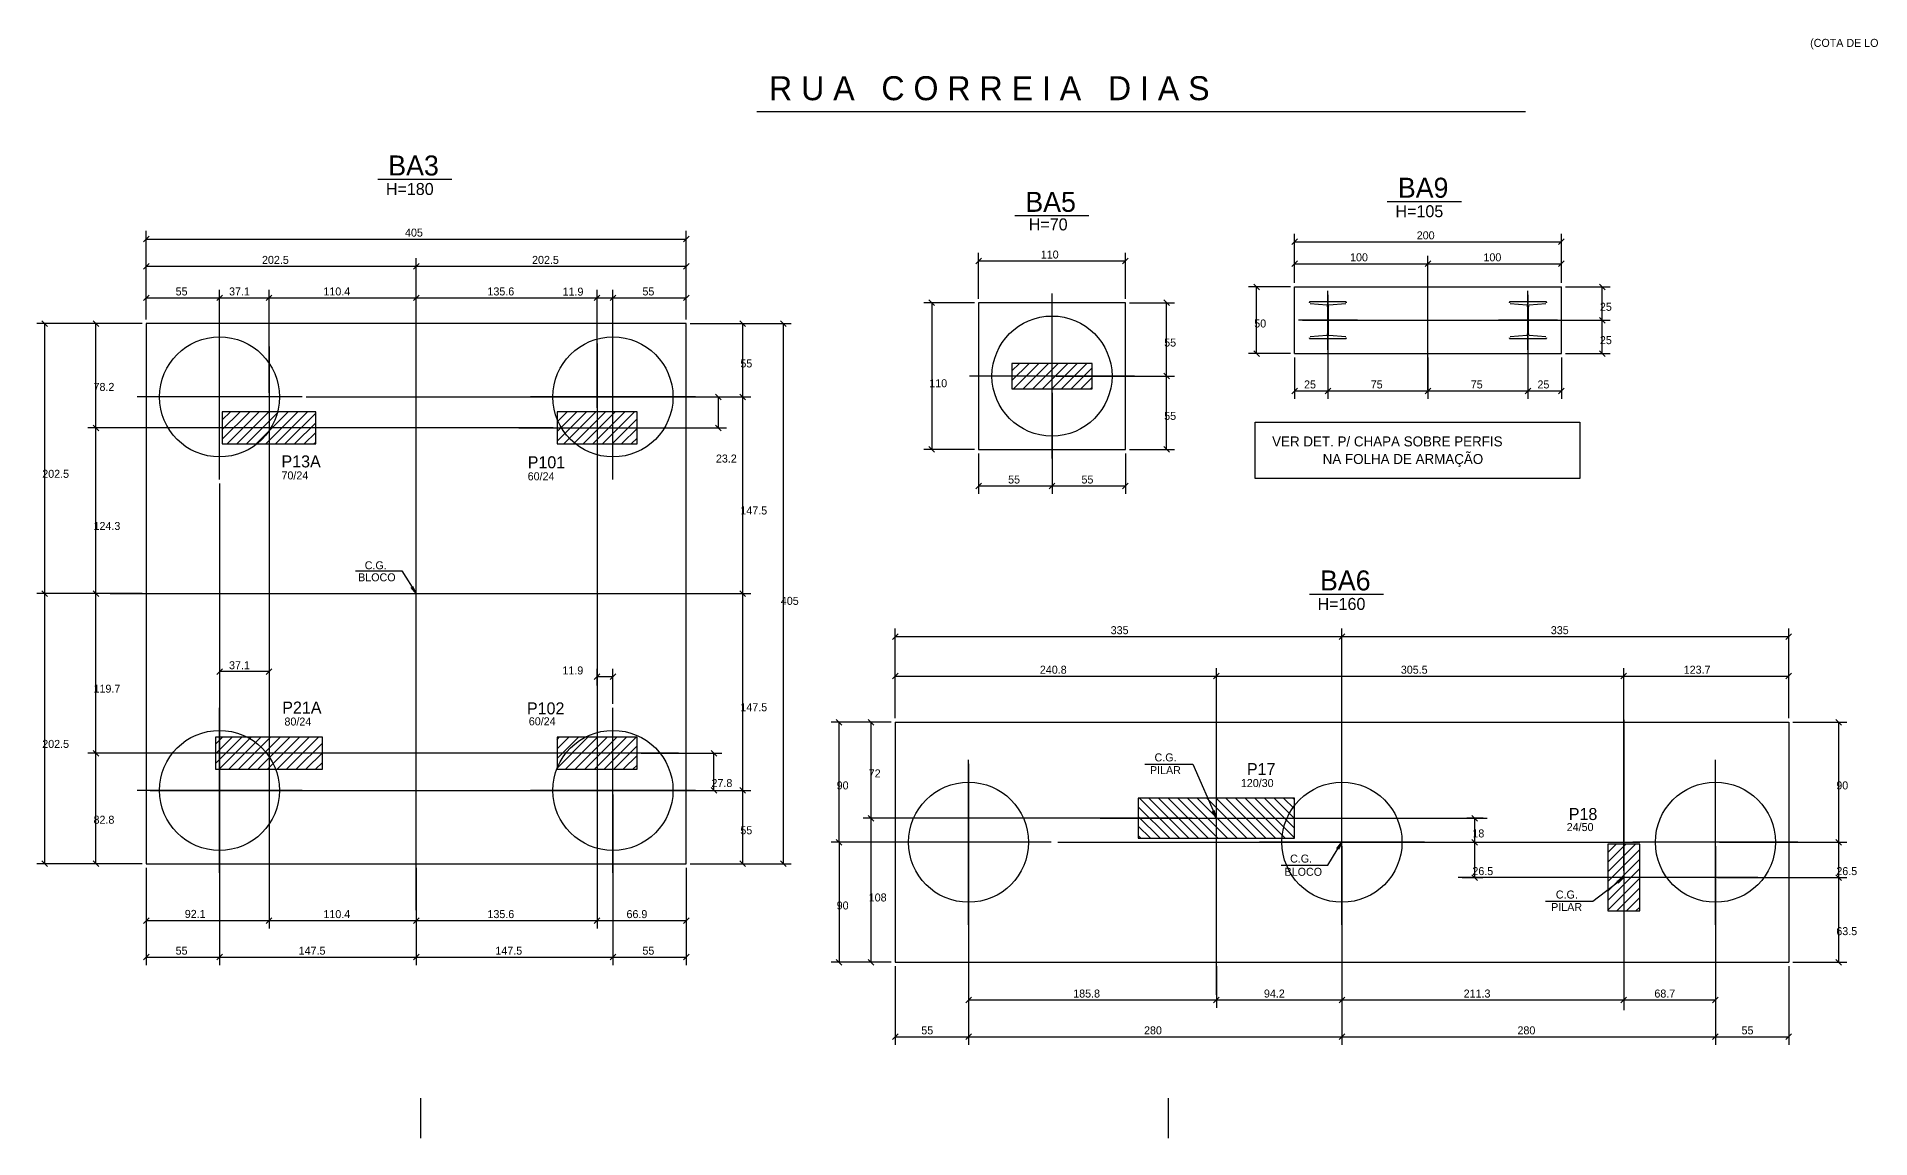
# Model space of a CAD drawing. Header units: metres. Extents: x -5 to 8419, y -6 to 3991.
# Drawn here: x 2683 to 4974, y 491 to 1867 of the extents above; entities that cross this region are included whole.
import ezdxf

# ---------------------------------------------------------------- set-up
doc = ezdxf.new("R2010")
doc.units = ezdxf.units.M

msp = doc.modelspace()

# ---------------------------------------------------------------- linework, layer by layer
for centre in [(3951.80085, 1443.216091), (2911.456797, 1417.115538), (3403.133297, 1417.115538), (2911.456797, 925.439038), (3403.133297, 925.439038), (3847.483113, 860.667974), (4314.159113, 860.667974), (4780.835113, 860.667974)]:
    msp.add_circle(centre, 75.0015)
at = {"layer": '1', "color": 1}
for p, q in [((3951.80085, 1340.12608), (3951.80085, 1546.306103)), ((2911.456797, 1314.025526), (2911.456797, 1520.205549)), ((3403.133297, 1314.025526), (3403.133297, 1520.205549)), ((4054.890862, 1443.216091), (3848.710688, 1443.216091)), ((3014.546809, 1417.115538), (2808.366635, 1417.115538)), ((3506.223309, 1417.115538), (3300.043135, 1417.115538)), ((2911.456797, 822.349026), (2911.456797, 1028.529049)), ((3403.133297, 822.349026), (3403.133297, 1028.529049)), ((3847.483113, 757.577962), (3847.483113, 963.757986)), ((4314.159113, 757.577962), (4314.159113, 963.757986)), ((4780.835113, 757.577962), (4780.835113, 963.757986)), ((3014.546809, 925.439038), (2808.366635, 925.439038)), ((3506.223309, 925.439038), (3300.043135, 925.439038)), ((3950.573125, 860.667974), (3744.392951, 860.667974)), ((4417.249125, 860.667974), (4211.068951, 860.667974)), ((4883.925125, 860.667974), (4677.744951, 860.667974))]:
    msp.add_line(p, q, dxfattribs=at)
at = {"layer": '2', "color": 2}
for p, q in [((2816.252763, 1610.908777), (2823.323831, 1617.979844)), ((3491.266263, 1610.908777), (3498.337331, 1617.979844)), ((4251.432126, 1607.485166), (4258.503194, 1614.556233)), ((4584.772375, 1607.485166), (4591.843443, 1614.556233)), ((2816.252763, 1576.804156), (2823.323831, 1583.875224)), ((3153.759513, 1576.804156), (3160.830581, 1583.875224)), ((3153.759513, 1576.804156), (3160.830581, 1583.875224)), ((3491.266263, 1576.804156), (3498.337331, 1583.875224)), ((3856.596816, 1583.497278), (3863.667884, 1590.568346)), ((4039.933816, 1583.497278), (4047.004884, 1590.568346)), ((4251.432126, 1580.024584), (4258.503194, 1587.095651)), ((4418.10225, 1580.024584), (4425.173318, 1587.095651)), ((4418.10225, 1580.024584), (4425.173318, 1587.095651)), ((4584.772375, 1580.024584), (4591.843443, 1587.095651)), ((2816.252763, 1537.391679), (2823.323831, 1544.462746)), ((2907.921263, 1537.391679), (2914.992331, 1544.462746)), ((2907.921263, 1537.391679), (2914.992331, 1544.462746)), ((2969.755833, 1537.391679), (2976.826901, 1544.462746)), ((2969.755833, 1537.391679), (2976.826901, 1544.462746)), ((3153.759513, 1537.391679), (3160.830581, 1544.462746)), ((3153.759513, 1537.391679), (3160.830581, 1544.462746)), ((3379.764033, 1537.391679), (3386.835101, 1544.462746)), ((3379.764033, 1537.391679), (3386.835101, 1544.462746)), ((3399.597763, 1537.391679), (3406.668831, 1544.462746)), ((3399.597763, 1537.391679), (3406.668831, 1544.462746)), ((3491.266263, 1537.391679), (3498.337331, 1544.462746)), ((3797.918901, 1538.420125), (3804.989969, 1531.349057)), ((4098.529636, 1531.349057), (4091.458568, 1538.420125)), ((4211.092914, 1551.021838), (4204.021847, 1558.092906)), ((4643.027224, 1551.021838), (4635.956156, 1558.092906)), ((4643.027224, 1509.354338), (4635.956156, 1516.425406)), ((4643.027224, 1509.354338), (4635.956156, 1516.425406)), ((2696.4854, 1505.248504), (2689.414332, 1512.319571)), ((2760.554672, 1505.248504), (2753.483605, 1512.319571)), ((3568.90698, 1505.248504), (3561.835913, 1512.319571)), ((3612.411278, 1512.319571), (3619.482346, 1505.248504)), ((4211.092914, 1467.686838), (4204.021847, 1474.757906)), ((4643.027224, 1467.686838), (4635.956156, 1474.757906)), ((4098.529636, 1439.680557), (4091.458568, 1446.751625)), ((4098.529636, 1439.680557), (4091.458568, 1446.751625)), ((4251.432126, 1421.177626), (4258.503194, 1428.248693)), ((4293.099626, 1421.177626), (4300.170694, 1428.248693)), ((4293.099626, 1421.177626), (4300.170694, 1428.248693)), ((4418.10225, 1421.177626), (4425.173318, 1428.248693)), ((4418.10225, 1421.177626), (4425.173318, 1428.248693)), ((4543.104875, 1421.177626), (4550.175943, 1428.248693)), ((4543.104875, 1421.177626), (4550.175943, 1428.248693)), ((4584.772375, 1421.177626), (4591.843443, 1428.248693)), ((3538.36202, 1413.580004), (3531.290953, 1420.651071)), ((3568.90698, 1413.580004), (3561.835913, 1420.651071)), ((3568.90698, 1413.580004), (3561.835913, 1420.651071)), ((2760.554672, 1374.912564), (2753.483605, 1381.983631)), ((2760.554672, 1374.912564), (2753.483605, 1381.983631)), ((3538.36202, 1374.912564), (3531.290953, 1381.983631)), ((3797.918901, 1355.083125), (3804.989969, 1348.012057)), ((4098.529636, 1348.012057), (4091.458568, 1355.083125)), ((3856.596816, 1302.37142), (3863.667884, 1309.442488)), ((3948.265316, 1302.37142), (3955.336384, 1309.442488)), ((3948.265316, 1302.37142), (3955.336384, 1309.442488)), ((4039.933816, 1302.37142), (4047.004884, 1309.442488)), ((2696.4854, 1167.741754), (2689.414332, 1174.812821)), ((2696.4854, 1167.741754), (2689.414332, 1174.812821)), ((2760.554672, 1167.741754), (2753.483605, 1174.812821)), ((2760.554672, 1167.741754), (2753.483605, 1174.812821)), ((3568.90698, 1167.741754), (3561.835913, 1174.812821)), ((3568.90698, 1167.741754), (3561.835913, 1174.812821)), ((3752.279579, 1114.091638), (3759.350647, 1121.162706)), ((4310.623579, 1114.091638), (4317.694647, 1121.162706)), ((4310.623579, 1114.091638), (4317.694647, 1121.162706)), ((4868.964579, 1114.091638), (4876.035647, 1121.162706)), ((2914.992331, 1077.388672), (2907.921263, 1070.317605)), ((2976.826901, 1077.388672), (2969.755833, 1070.317605)), ((3386.835101, 1070.89374), (3379.764033, 1063.822672)), ((3406.668831, 1070.89374), (3399.597763, 1063.822672)), ((3752.279579, 1064.716531), (3759.350647, 1071.787599)), ((4153.620439, 1064.716531), (4160.691507, 1071.787599)), ((4153.620439, 1064.716531), (4160.691507, 1071.787599)), ((4662.797289, 1064.716531), (4669.868357, 1071.787599)), ((4662.797289, 1064.716531), (4669.868357, 1071.787599)), ((4868.964579, 1064.716531), (4876.035647, 1071.787599)), ((3689.238412, 1007.13544), (3682.167345, 1014.206508)), ((3729.305948, 1007.13544), (3722.23488, 1014.206508)), ((4938.48294, 1007.13544), (4931.411872, 1014.206508)), ((2760.554672, 968.237764), (2753.483605, 975.308831)), ((2760.554672, 968.237764), (2753.483605, 975.308831)), ((3532.818876, 968.237764), (3525.747808, 975.308831)), ((3532.818876, 921.903504), (3525.747808, 928.974571)), ((3568.90698, 921.903504), (3561.835913, 928.974571)), ((3568.90698, 921.903504), (3561.835913, 928.974571)), ((3729.305948, 887.13304), (3722.23488, 894.204108)), ((3729.305948, 887.13304), (3722.23488, 894.204108)), ((4483.672334, 887.13304), (4476.601266, 894.204108)), ((3689.238412, 857.13244), (3682.167345, 864.203508)), ((3682.167345, 864.203508), (3689.238412, 857.13244)), ((4483.672334, 857.13244), (4476.601266, 864.203508)), ((4483.672334, 857.13244), (4476.601266, 864.203508)), ((4938.48294, 857.13244), (4931.411872, 864.203508)), ((4938.48294, 857.13244), (4931.411872, 864.203508)), ((2696.4854, 830.235004), (2689.414332, 837.306071)), ((2760.554672, 830.235004), (2753.483605, 837.306071)), ((3568.90698, 830.235004), (3561.835913, 837.306071)), ((3612.411278, 837.306071), (3619.482346, 830.235004)), ((4483.672334, 812.96489), (4476.601266, 820.035958)), ((4938.48294, 812.96489), (4931.411872, 820.035958)), ((4938.48294, 812.96489), (4931.411872, 820.035958)), ((2816.252763, 759.326386), (2823.323831, 766.397453)), ((2969.755833, 759.326386), (2976.826901, 766.397453)), ((2969.755833, 759.326386), (2976.826901, 766.397453)), ((3153.759513, 759.326386), (3160.830581, 766.397453)), ((3153.759513, 759.326386), (3160.830581, 766.397453)), ((3379.764033, 759.326386), (3386.835101, 766.397453)), ((3379.764033, 759.326386), (3386.835101, 766.397453)), ((3491.266263, 759.326386), (3498.337331, 766.397453)), ((2816.252763, 713.651915), (2823.323831, 720.722983)), ((2907.921263, 713.651915), (2914.992331, 720.722983)), ((2907.921263, 713.651915), (2914.992331, 720.722983)), ((3153.759513, 713.651915), (3160.830581, 720.722983)), ((3153.759513, 713.651915), (3160.830581, 720.722983)), ((3399.597763, 713.651915), (3406.668831, 720.722983)), ((3399.597763, 713.651915), (3406.668831, 720.722983)), ((3491.266263, 713.651915), (3498.337331, 720.722983)), ((3682.167345, 714.200508), (3689.238412, 707.12944)), ((3729.305948, 707.12944), (3722.23488, 714.200508)), ((4938.48294, 707.12944), (4931.411872, 714.200508)), ((3843.947579, 660.049721), (3851.018647, 667.120789)), ((4153.620439, 660.049721), (4160.691507, 667.120789)), ((4153.620439, 660.049721), (4160.691507, 667.120789)), ((4310.623579, 660.049721), (4317.694647, 667.120789)), ((4310.623579, 660.049721), (4317.694647, 667.120789)), ((4662.797289, 660.049721), (4669.868357, 667.120789)), ((4662.797289, 660.049721), (4669.868357, 667.120789)), ((4777.299579, 660.049721), (4784.370647, 667.120789)), ((3752.279579, 614.045755), (3759.350647, 621.116823)), ((3843.947579, 614.045755), (3851.018647, 621.116823)), ((3843.947579, 614.045755), (3851.018647, 621.116823)), ((4310.623579, 614.045755), (4317.694647, 621.116823)), ((4310.623579, 614.045755), (4317.694647, 621.116823)), ((4777.299579, 614.045755), (4784.370647, 621.116823)), ((4777.299579, 614.045755), (4784.370647, 621.116823)), ((4868.964579, 614.045755), (4876.035647, 621.116823))]:
    msp.add_line(p, q, dxfattribs=at)
at = {"layer": '3', "color": 3}
for p, q in [((3109.085868, 1689.235541), (3201.744832, 1689.235541)), ((4370.777497, 1661.451759), (4463.436461, 1661.451759)), ((3905.227242, 1643.79873), (3997.886205, 1643.79873)), ((3157.295047, 775.827564), (3157.295047, 1575.951767)), ((4254.96766, 1471.222372), (4254.96766, 1554.557372)), ((4254.96766, 1554.557372), (4588.307909, 1554.557372)), ((4588.307909, 1471.222372), (4588.307909, 1554.557372)), ((4254.96766, 1471.222372), (4588.307909, 1471.222372)), ((3901.79985, 1449.553533), (3911.296058, 1459.049741)), ((3901.79985, 1437.532718), (3923.316874, 1459.049741)), ((3903.670389, 1427.382441), (3935.337689, 1459.049741)), ((3915.691204, 1427.382441), (3947.358504, 1459.049741)), ((3927.71202, 1427.382441), (3959.37932, 1459.049741)), ((3939.732835, 1427.382441), (3971.400135, 1459.049741)), ((3951.75365, 1427.382441), (3983.42095, 1459.049741)), ((3963.774465, 1427.382441), (3995.441765, 1459.049741)), ((3975.795281, 1427.382441), (4001.80185, 1453.389011)), ((3987.816096, 1427.382441), (4001.80185, 1441.368195)), ((3999.836911, 1427.382441), (4001.80185, 1429.34738)), ((2914.956867, 1388.313326), (2925.092038, 1398.448498)), ((2914.956867, 1376.292511), (2937.112853, 1398.448498)), ((2914.956867, 1364.271696), (2949.133669, 1398.448498)), ((2921.153684, 1358.447698), (2961.154484, 1398.448498)), ((2933.174499, 1358.447698), (2973.175299, 1398.448498)), ((2945.195315, 1358.447698), (2985.196115, 1398.448498)), ((2957.21613, 1358.447698), (2997.21693, 1398.448498)), ((2969.236945, 1358.447698), (3009.237745, 1398.448498)), ((2981.25776, 1358.447698), (3021.25856, 1398.448498)), ((3333.298567, 1397.947307), (3333.799758, 1398.448498)), ((3333.298567, 1385.926492), (3345.820573, 1398.448498)), ((3333.298567, 1373.905676), (3357.841388, 1398.448498)), ((3333.298567, 1361.884861), (3369.862203, 1398.448498)), ((3341.882219, 1358.447698), (3381.883019, 1398.448498)), ((3353.903034, 1358.447698), (3393.903834, 1398.448498)), ((3365.923849, 1358.447698), (3405.924649, 1398.448498)), ((3377.944665, 1358.447698), (3417.945465, 1398.448498)), ((3389.96548, 1358.447698), (3429.96628, 1398.448498)), ((2993.278576, 1358.447698), (3031.625867, 1396.794989)), ((3005.299391, 1358.447698), (3031.625867, 1384.774174)), ((3401.986295, 1358.447698), (3433.300567, 1389.761969)), ((3414.00711, 1358.447698), (3433.300567, 1377.741154)), ((3017.320206, 1358.447698), (3031.625867, 1372.753358)), ((3029.341021, 1358.447698), (3031.625867, 1360.732543)), ((3426.027926, 1358.447698), (3433.300567, 1365.720339)), ((2774.953464, 1171.277288), (3544.221944, 1171.277288)), ((4273.469938, 1170.729437), (4366.128901, 1170.729437)), ((3755.815113, 1010.670974), (3755.815113, 710.664974)), ((3755.815113, 1010.670974), (4872.500113, 1010.670974)), ((4872.500113, 1010.670974), (4872.500113, 710.664974)), ((2906.623367, 983.292922), (2915.104142, 991.773698)), ((2906.623367, 971.272107), (2927.124958, 991.773698)), ((2906.623367, 959.251292), (2939.145773, 991.773698)), ((2911.165788, 951.772898), (2951.166588, 991.773698)), ((2923.186603, 951.772898), (2963.187403, 991.773698)), ((2935.207419, 951.772898), (2975.208219, 991.773698)), ((2947.228234, 951.772898), (2987.229034, 991.773698)), ((2959.249049, 951.772898), (2999.249849, 991.773698)), ((2971.269865, 951.772898), (3011.270665, 991.773698)), ((2983.29068, 951.772898), (3023.29148, 991.773698)), ((2995.311495, 951.772898), (3035.312295, 991.773698)), ((3333.298567, 989.239587), (3335.832677, 991.773698)), ((3333.298567, 977.218772), (3347.853492, 991.773698)), ((3333.298567, 965.197957), (3359.874308, 991.773698)), ((3333.298567, 953.177141), (3371.895123, 991.773698)), ((3343.915138, 951.772898), (3383.915938, 991.773698)), ((3355.935954, 951.772898), (3395.936754, 991.773698)), ((3367.956769, 951.772898), (3407.957569, 991.773698)), ((3379.977584, 951.772898), (3419.978384, 991.773698)), ((3391.998399, 951.772898), (3431.999199, 991.773698)), ((3007.33231, 951.772898), (3039.959367, 984.399954)), ((3019.353126, 951.772898), (3039.959367, 972.379139)), ((3404.019215, 951.772898), (3433.300567, 981.05425)), ((3416.04003, 951.772898), (3433.300567, 969.033435)), ((3031.373941, 951.772898), (3039.959367, 960.358323)), ((3428.060845, 951.772898), (3433.300567, 957.012619)), ((4059.654023, 904.942687), (4098.928637, 865.668074)), ((4060.948452, 915.669074), (4110.949452, 865.668074)), ((4072.969267, 915.669074), (4122.970267, 865.668074)), ((4084.990083, 915.669074), (4134.991083, 865.668074)), ((4097.010898, 915.669074), (4147.011898, 865.668074)), ((4109.031713, 915.669074), (4159.032713, 865.668074)), ((4121.052529, 915.669074), (4171.053529, 865.668074)), ((4133.073344, 915.669074), (4183.074344, 865.668074)), ((4145.094159, 915.669074), (4195.095159, 865.668074)), ((4157.114974, 915.669074), (4207.115974, 865.668074)), ((4169.13579, 915.669074), (4219.13679, 865.668074)), ((4181.156605, 915.669074), (4231.157605, 865.668074)), ((4193.17742, 915.669074), (4243.17842, 865.668074)), ((4205.198236, 915.669074), (4254.657923, 866.209386)), ((4217.219051, 915.669074), (4254.657923, 878.230201)), ((4229.239866, 915.669074), (4254.657923, 890.251017)), ((4241.260681, 915.669074), (4254.657923, 902.271832)), ((4253.281497, 915.669074), (4254.657923, 914.292647)), ((4059.654023, 892.921872), (4086.907822, 865.668074)), ((4059.654023, 880.901057), (4074.887006, 865.668074)), ((4059.654023, 868.880242), (4062.866191, 865.668074)), ((4646.332423, 847.754795), (4656.745552, 858.167924)), ((4646.332423, 835.733979), (4668.766368, 858.167924)), ((4646.332423, 823.713164), (4680.787183, 858.167924)), ((4646.332423, 811.692349), (4686.333223, 851.693149)), ((4646.332423, 799.671534), (4686.333223, 839.672334)), ((4646.332423, 787.650718), (4686.333223, 827.651518)), ((4646.332423, 775.629903), (4686.333223, 815.630703)), ((4657.556259, 774.832924), (4686.333223, 803.609888)), ((4669.577075, 774.832924), (4686.333223, 791.589072)), ((4681.59789, 774.832924), (4686.333223, 779.568257)), ((3755.815113, 710.664974), (4872.500113, 710.664974)), ((3162.420141, 540.681107), (3162.420141, 490.681607)), ((4096.904249, 540.681107), (4096.904249, 490.681607))]:
    msp.add_line(p, q, dxfattribs=at)
for points in [[(4043.46935, 1351.547591), (4043.46935, 1534.884591), (3860.13235, 1534.884591), (3860.13235, 1351.547591), (4043.46935, 1351.547591)], [(3494.801797, 833.770538), (3494.801797, 1508.784038), (2819.788297, 1508.784038), (2819.788297, 833.770538), (3494.801797, 833.770538)], [(4205.716707, 1385.53111), (4611.566558, 1385.53111), (4611.566558, 1315.275803), (4205.716707, 1315.275803), (4205.716707, 1385.53111)]]:
    msp.add_lwpolyline(points, dxfattribs=at)
at = {"layer": '6', "color": 6}
for p, q in [((3582.847455, 1773.642757), (4543.688234, 1773.642757)), ((4273.679134, 1535.815331), (4273.679134, 1534.662811)), ((4319.591185, 1535.815331), (4273.679134, 1535.815331)), ((4296.63516, 1476.097446), (4296.63516, 1549.682298)), ((4296.63516, 1476.097446), (4296.63516, 1549.682298)), ((4319.591185, 1534.662811), (4319.591185, 1535.815331)), ((4523.684383, 1535.815331), (4523.684383, 1534.662811)), ((4569.596435, 1535.815331), (4523.684383, 1535.815331)), ((4546.640409, 1476.097446), (4546.640409, 1549.682298)), ((4546.640409, 1476.097446), (4546.640409, 1549.682298)), ((4569.596435, 1534.662811), (4569.596435, 1535.815331)), ((4333.427586, 1512.889872), (4259.842733, 1512.889872)), ((4274.417228, 1533.732589), (4295.265087, 1532.105573)), ((4296.003181, 1531.177098), (4296.003181, 1494.604393)), ((4297.206004, 1494.604393), (4297.206004, 1531.175351)), ((4297.944098, 1532.105573), (4318.853091, 1533.732589)), ((4583.432835, 1512.889872), (4509.847983, 1512.889872)), ((4524.422478, 1533.732589), (4545.270336, 1532.105573)), ((4546.00843, 1531.177098), (4546.00843, 1494.604393)), ((4547.211253, 1494.604393), (4547.211253, 1531.175351)), ((4547.949347, 1532.105573), (4568.85834, 1533.732589)), ((4273.679134, 1491.116933), (4273.679134, 1489.964414)), ((4273.679134, 1489.964414), (4319.591185, 1489.964414)), ((4295.265087, 1493.674171), (4274.417228, 1492.047155)), ((4318.853091, 1492.047155), (4297.944098, 1493.674171)), ((4319.591185, 1489.964414), (4319.591185, 1491.116933)), ((4523.684383, 1491.116933), (4523.684383, 1489.964414)), ((4523.684383, 1489.964414), (4569.596435, 1489.964414)), ((4545.270336, 1493.674171), (4524.422478, 1492.047155)), ((4568.85834, 1492.047155), (4547.949347, 1493.674171)), ((4569.596435, 1489.964414), (4569.596435, 1491.116933))]:
    msp.add_line(p, q, dxfattribs=at)
for points in [[(4273.679134, 1534.662811), (4273.679134, 1535.115605), (4273.994177, 1535.494816), (4274.417022, 1535.593204)], [(4318.853566, 1535.593141), (4319.276275, 1535.494655), (4319.591185, 1535.115509), (4319.591185, 1534.662811)], [(4523.684384, 1534.662811), (4523.684384, 1535.115605), (4523.999427, 1535.494816), (4524.422272, 1535.593204)], [(4568.858815, 1535.593141), (4569.281524, 1535.494655), (4569.596434, 1535.115509), (4569.596434, 1534.662811)], [(4296.003181, 1531.177099), (4296.003182, 1531.176515), (4296.003183, 1531.175932), (4296.003183, 1531.175348), (4296.003183, 1530.722553), (4295.688139, 1530.34334), (4295.265294, 1530.244952)], [(4297.943623, 1530.245021), (4297.520914, 1530.343507), (4297.206004, 1530.722653), (4297.206004, 1531.175351)], [(4546.00843, 1531.177099), (4546.008431, 1531.176515), (4546.008432, 1531.175932), (4546.008432, 1531.175348), (4546.008432, 1530.722553), (4545.693388, 1530.34334), (4545.270543, 1530.244952)], [(4547.948872, 1530.245021), (4547.526163, 1530.343507), (4547.211253, 1530.722653), (4547.211253, 1531.175351)], [(4274.416753, 1490.186603), (4273.994044, 1490.285089), (4273.679134, 1490.664235), (4273.679134, 1491.116933)], [(4295.265562, 1495.534723), (4295.688271, 1495.436237), (4296.003181, 1495.057091), (4296.003181, 1494.604393)], [(4297.206004, 1494.604393), (4297.206004, 1495.057187), (4297.521047, 1495.436398), (4297.943892, 1495.534786)], [(4319.591185, 1491.116933), (4319.591185, 1490.664139), (4319.276142, 1490.284928), (4318.853297, 1490.18654)], [(4524.422003, 1490.186603), (4523.999294, 1490.285089), (4523.684384, 1490.664235), (4523.684384, 1491.116933)], [(4545.270811, 1495.534723), (4545.69352, 1495.436237), (4546.00843, 1495.057091), (4546.00843, 1494.604393)], [(4547.211253, 1494.604393), (4547.211253, 1495.057187), (4547.526296, 1495.436398), (4547.949141, 1495.534786)], [(4569.596434, 1491.116933), (4569.596434, 1490.664139), (4569.281391, 1490.284928), (4568.858546, 1490.18654)]]:
    msp.add_lwpolyline(points, dxfattribs=at)
at = {"layer": '7', "color": 7}
for points in [[(3901.79985, 1427.382441), (4001.80185, 1427.382441), (4001.80185, 1459.049741), (3901.79985, 1459.049741), (3901.79985, 1427.382441)], [(2914.956867, 1358.447698), (3031.625867, 1358.447698), (3031.625867, 1398.448498), (2914.956867, 1398.448498), (2914.956867, 1358.447698)], [(3333.298567, 1358.447698), (3433.300567, 1358.447698), (3433.300567, 1398.448498), (3333.298567, 1398.448498), (3333.298567, 1358.447698)], [(2906.623367, 951.772898), (3039.959367, 951.772898), (3039.959367, 991.773698), (2906.623367, 991.773698), (2906.623367, 951.772898)], [(3333.298567, 951.772898), (3433.300567, 951.772898), (3433.300567, 991.773698), (3333.298567, 991.773698), (3333.298567, 951.772898)], [(4254.657923, 865.668074), (4254.657923, 915.669074), (4059.654023, 915.669074), (4059.654023, 865.668074), (4254.657923, 865.668074)], [(4646.332423, 774.832924), (4686.333223, 774.832924), (4686.333223, 858.167924), (4646.332423, 858.167924), (4646.332423, 774.832924)]]:
    msp.add_lwpolyline(points, dxfattribs=at)
at = {"layer": '9', "color": 9}
for p, q in [((2819.788297, 1513.784038), (2819.788297, 1624.444311)), ((2819.788297, 1614.444311), (3494.801797, 1614.444311)), ((3494.801797, 1513.784038), (3494.801797, 1624.444311)), ((4254.96766, 1559.557372), (4254.96766, 1621.0207)), ((4254.96766, 1611.0207), (4588.307909, 1611.0207)), ((4588.307909, 1559.557372), (4588.307909, 1621.0207)), ((2819.788297, 1513.784038), (2819.788297, 1590.33969)), ((3157.295047, 1513.784038), (3157.295047, 1590.33969)), ((3494.801797, 1513.784038), (3494.801797, 1590.33969)), ((3860.13235, 1539.884591), (3860.13235, 1597.032812)), ((3860.13235, 1587.032812), (4043.46935, 1587.032812)), ((4043.46935, 1539.884591), (4043.46935, 1597.032812)), ((4254.96766, 1559.557372), (4254.96766, 1593.560117)), ((4254.96766, 1583.560117), (4421.637784, 1583.560117)), ((4421.637784, 1559.557372), (4421.637784, 1593.560117)), ((4421.637784, 1425.926254), (4421.637784, 1592.353387)), ((4421.637784, 1583.560117), (4588.307909, 1583.560117)), ((4588.307909, 1559.557372), (4588.307909, 1593.560117)), ((2819.788297, 1580.33969), (3157.295047, 1580.33969)), ((3157.295047, 1580.33969), (3494.801797, 1580.33969)), ((2819.788297, 1518.784038), (2819.788297, 1550.927213)), ((2819.788297, 1540.927213), (2911.456797, 1540.927213)), ((2911.456797, 1422.115538), (2911.456797, 1550.927213)), ((2911.456797, 1540.927213), (2973.291367, 1540.927213)), ((2973.291367, 1422.115538), (2973.291367, 1550.927213)), ((2973.291367, 1540.927213), (3157.295047, 1540.927213)), ((3157.295047, 1518.784038), (3157.295047, 1550.927213)), ((3157.295047, 1540.927213), (3383.299567, 1540.927213)), ((3383.299567, 1403.448498), (3383.299567, 1550.927213)), ((3383.299567, 1540.927213), (3403.133297, 1540.927213)), ((3403.133297, 1513.784038), (3403.133297, 1550.927213)), ((3403.133297, 1540.927213), (3494.801797, 1540.927213)), ((3494.801797, 1513.784038), (3494.801797, 1550.927213)), ((4249.96766, 1554.557372), (4197.55738, 1554.557372)), ((4207.55738, 1471.222372), (4207.55738, 1554.557372)), ((4296.63516, 1544.682298), (4296.63516, 1414.713159)), ((4546.640409, 1544.682298), (4546.640409, 1414.713159)), ((4593.307909, 1554.557372), (4649.49169, 1554.557372)), ((4639.49169, 1512.889872), (4639.49169, 1554.557372)), ((3855.13235, 1534.884591), (3791.454435, 1534.884591)), ((3801.454435, 1534.884591), (3801.454435, 1351.547591)), ((4048.46935, 1534.884591), (4104.994102, 1534.884591)), ((4094.994102, 1443.216091), (4094.994102, 1534.884591)), ((4264.842733, 1512.889872), (4649.49169, 1512.889872)), ((4639.49169, 1471.222372), (4639.49169, 1512.889872)), ((2814.788297, 1508.784038), (2682.949866, 1508.784038)), ((2692.949866, 1171.277288), (2692.949866, 1508.784038)), ((2814.788297, 1508.784038), (2747.019138, 1508.784038)), ((2757.019138, 1378.448098), (2757.019138, 1508.784038)), ((3499.801797, 1508.784038), (3575.371447, 1508.784038)), ((3504.801797, 1508.784038), (3625.946812, 1508.784038)), ((3565.371447, 1417.115538), (3565.371447, 1508.784038)), ((3615.946812, 1508.784038), (3615.946812, 833.770538)), ((2973.291367, 1480.235151), (2973.291367, 752.861919)), ((3383.299567, 1484.073721), (3383.299567, 752.861919)), ((4249.96766, 1471.222372), (4197.55738, 1471.222372)), ((4593.307909, 1471.222372), (4649.49169, 1471.222372)), ((4254.96766, 1466.222372), (4254.96766, 1414.713159)), ((4421.637784, 1466.222372), (4421.637784, 1414.713159)), ((4588.307909, 1466.222372), (4588.307909, 1414.713159)), ((3951.80085, 1422.382441), (3951.80085, 1295.906954)), ((3956.80085, 1443.216091), (4104.994102, 1443.216091)), ((4094.994102, 1351.547591), (4094.994102, 1443.216091)), ((4254.96766, 1424.713159), (4296.63516, 1424.713159)), ((4296.63516, 1424.713159), (4421.637784, 1424.713159)), ((4421.637784, 1424.713159), (4546.640409, 1424.713159)), ((4546.640409, 1424.713159), (4588.307909, 1424.713159)), ((3019.546809, 1417.115538), (3575.371447, 1417.115538)), ((3511.223309, 1417.115538), (3544.826487, 1417.115538)), ((3534.826487, 1378.448098), (3534.826487, 1417.115538)), ((3565.371447, 1171.277288), (3565.371447, 1417.115538)), ((3328.298567, 1378.448098), (2747.019138, 1378.448098)), ((2757.019138, 1171.277288), (2757.019138, 1378.448098)), ((3285.386278, 1378.448098), (3544.826487, 1378.448098)), ((3855.13235, 1351.547591), (3791.454435, 1351.547591)), ((3860.13235, 1346.547591), (3860.13235, 1295.906954)), ((4043.46935, 1346.547591), (4043.46935, 1295.906954)), ((4048.46935, 1351.547591), (4104.994102, 1351.547591)), ((2911.456797, 1309.025526), (2911.456797, 707.187449)), ((3860.13235, 1305.906954), (3951.80085, 1305.906954)), ((3951.80085, 1305.906954), (4043.46935, 1305.906954)), ((2814.788297, 1171.277288), (2682.949866, 1171.277288)), ((2692.949866, 833.770538), (2692.949866, 1171.277288)), ((2814.788297, 1171.277288), (2747.019138, 1171.277288)), ((2757.019138, 971.773298), (2757.019138, 1171.277288)), ((3499.801797, 1171.277288), (3575.371447, 1171.277288)), ((3565.371447, 925.439038), (3565.371447, 1171.277288)), ((3755.815113, 1015.670974), (3755.815113, 1127.627172)), ((4314.159113, 968.757985), (4314.159113, 1127.627172)), ((4872.500113, 1015.670974), (4872.500113, 1127.627172)), ((3755.815113, 1117.627172), (4314.159113, 1117.627172)), ((4314.159113, 1117.627172), (4872.500113, 1117.627172)), ((3383.299567, 1056.662118), (3383.299567, 1077.358206)), ((3403.133297, 1033.529049), (3403.133297, 1077.358206)), ((3755.815113, 1020.670974), (3755.815113, 1078.252065)), ((4157.155973, 1015.670974), (4157.155973, 1078.252065)), ((4666.332823, 1018.511413), (4666.332823, 1078.252065)), ((4872.500113, 1020.670974), (4872.500113, 1078.252065)), ((2973.291367, 1073.853139), (2911.456797, 1073.853139)), ((2973.291367, 1070.476872), (2973.291367, 1063.853139)), ((3403.133297, 1067.358206), (3383.299567, 1067.358206)), ((3755.815113, 1068.252065), (4157.155973, 1068.252065)), ((4157.155973, 1068.252065), (4666.332823, 1068.252065)), ((4157.155973, 1019.004474), (4157.155973, 1054.78545)), ((4314.159113, 1019.004474), (4314.159113, 1054.78545)), ((4314.159113, 869.001474), (4314.159113, 1054.78545)), ((4666.332823, 1068.252065), (4872.500113, 1068.252065)), ((4666.332823, 824.833924), (4666.332823, 1054.78545)), ((4157.155973, 669.978406), (4157.155973, 1044.522433)), ((3750.815113, 1010.670974), (3675.702878, 1010.670974)), ((3685.702878, 860.667974), (3685.702878, 1010.670974)), ((3750.815113, 1010.670974), (3715.770414, 1010.670974)), ((3725.770414, 890.668574), (3725.770414, 1010.670974)), ((4666.332823, 1013.511413), (4666.332823, 650.877266)), ((4877.500113, 1010.670974), (4944.947406, 1010.670974)), ((4934.947406, 860.667974), (4934.947406, 1010.670974)), ((3484.970363, 971.773298), (2747.019138, 971.773298)), ((2757.019138, 833.770538), (2757.019138, 971.773298)), ((3438.300567, 971.773298), (3539.283342, 971.773298)), ((3529.283342, 925.439038), (3529.283342, 971.773298)), ((3847.483113, 958.757985), (3847.483113, 607.581289)), ((2824.788297, 925.439038), (3575.371447, 925.439038)), ((3403.133297, 920.439038), (3403.133297, 707.187449)), ((3499.801797, 925.439038), (3539.283342, 925.439038)), ((3565.371447, 833.770538), (3565.371447, 925.439038)), ((4127.155473, 890.668574), (3715.770414, 890.668574)), ((3725.770414, 710.664974), (3725.770414, 890.668574)), ((4012.085026, 890.668574), (4324.568984, 890.668574)), ((4299.568484, 890.668574), (4495.485571, 890.668574)), ((4490.485571, 890.668574), (4470.1368, 890.668574)), ((4480.1368, 860.667974), (4480.1368, 890.668574)), ((3759.148113, 860.667974), (3675.702878, 860.667974)), ((3945.573125, 860.667974), (3675.702878, 860.667974)), ((3685.702878, 860.667974), (3685.702878, 710.664974)), ((3958.906625, 860.667974), (4686.333223, 860.667974)), ((4314.159113, 855.667974), (4314.159113, 607.581289)), ((4473.249948, 860.667974), (4490.1368, 860.667974)), ((4480.1368, 816.500424), (4480.1368, 860.667974)), ((4780.835113, 855.667974), (4780.835113, 607.581289)), ((4785.835113, 860.667974), (4944.947406, 860.667974)), ((4934.947406, 816.500424), (4934.947406, 860.667974)), ((2814.788297, 833.770538), (2682.949866, 833.770538)), ((2814.788297, 833.770538), (2747.019138, 833.770538)), ((2819.788297, 828.770538), (2819.788297, 752.861919)), ((3157.295047, 828.770538), (3157.295047, 752.861919)), ((3494.801797, 828.770538), (3494.801797, 752.861919)), ((3499.801797, 833.770538), (3575.371447, 833.770538)), ((3504.801797, 833.770538), (3625.946812, 833.770538)), ((2819.788297, 823.770538), (2819.788297, 707.187449)), ((3157.295047, 823.770538), (3157.295047, 707.187449)), ((3494.801797, 823.770538), (3494.801797, 707.187449)), ((4833.705235, 816.500424), (4459.273984, 816.500424)), ((4464.273984, 816.500424), (4490.1368, 816.500424)), ((4783.406042, 816.500424), (4944.947406, 816.500424)), ((4869.170113, 816.500424), (4944.947406, 816.500424)), ((4934.947406, 710.664974), (4934.947406, 816.500424)), ((2819.788297, 762.861919), (2973.291367, 762.861919)), ((2973.291367, 762.861919), (3157.295047, 762.861919)), ((3157.295047, 762.861919), (3383.299567, 762.861919)), ((3383.299567, 762.861919), (3494.801797, 762.861919)), ((2819.788297, 717.187449), (2911.456797, 717.187449)), ((2911.456797, 717.187449), (3157.295047, 717.187449)), ((3157.295047, 717.187449), (3403.133297, 717.187449)), ((3403.133297, 717.187449), (3494.801797, 717.187449)), ((3750.815113, 710.664974), (3675.702878, 710.664974)), ((3750.815113, 710.664974), (3715.770414, 710.664974)), ((4877.500113, 710.664974), (4944.947406, 710.664974)), ((3755.815113, 705.664974), (3755.815113, 607.581289)), ((3847.483113, 705.664974), (3847.483113, 653.585255)), ((4157.155973, 705.664974), (4157.155973, 653.585255)), ((4314.159113, 705.664974), (4314.159113, 653.585255)), ((4666.332823, 705.664974), (4666.332823, 653.585255)), ((4780.835113, 705.664974), (4780.835113, 653.585255)), ((4872.500113, 705.664974), (4872.500113, 607.581289)), ((3847.483113, 663.585255), (4157.155973, 663.585255)), ((4157.155973, 663.585255), (4314.159113, 663.585255)), ((4314.159113, 663.585255), (4666.332823, 663.585255)), ((4666.332823, 663.585255), (4780.835113, 663.585255)), ((3755.815113, 617.581289), (3847.483113, 617.581289)), ((3847.483113, 617.581289), (4314.159113, 617.581289)), ((4314.159113, 617.581289), (4780.835113, 617.581289)), ((4780.835113, 617.581289), (4872.500113, 617.581289))]:
    msp.add_line(p, q, dxfattribs=at)
for points in [[(3081.427845, 1199.883415), (3139.451984, 1199.883415), (3157.295047, 1171.277288), (3150.940483, 1178.998655), (3157.295047, 1171.277288), (3153.155447, 1180.380238)], [(4067.759998, 958.408861), (4127.96393, 958.408861), (4157.155973, 890.668574), (4152.03357, 899.256995), (4157.155973, 890.668574), (4154.430958, 900.290127)], [(4238.291911, 832.061846), (4296.31605, 832.061846), (4314.159113, 860.667974), (4307.80455, 852.946606), (4314.159113, 860.667974), (4310.019513, 851.565023)], [(4568.70261, 787.222577), (4627.807723, 787.222577), (4666.332823, 816.500424), (4659.228964, 809.4623), (4666.332823, 816.500424), (4657.649422, 811.540733)]]:
    msp.add_lwpolyline(points, dxfattribs=at)

# ---------------------------------------------------------------- texts
at = {"layer": '2', "color": 2}
for s, p in [('(COTA DE LOCAÇÃO)', (4899.206662, 1854.503662)), ('405', (3143.295047, 1617.444311)), ('200', (4407.637784, 1614.0207)), ('202.5', (2964.541672, 1583.33969)), ('202.5', (3302.048422, 1583.33969)), ('110', (3937.80085, 1590.032812)), ('100', (4324.302722, 1586.560117)), ('100', (4490.972847, 1586.560117)), ('55', (2856.622547, 1543.927213)), ('37.1', (2923.374082, 1543.927213)), ('110.4', (3041.293207, 1543.927213)), ('135.6', (3246.297307, 1543.927213)), ('11.9', (3340.187102, 1543.635874)), ('55', (3439.967547, 1543.927213)), ('50', (4204.55738, 1503.889872)), ('25', (4636.49169, 1524.723622)), ('55', (4091.994102, 1480.050341)), ('25', (4636.49169, 1483.056122)), ('55', (3562.371447, 1453.949788)), ('78.2', (2754.019138, 1424.616068)), ('110', (3798.454435, 1429.216091)), ('25', (4266.80141, 1427.713159)), ('75', (4350.136472, 1427.713159)), ('75', (4475.139097, 1427.713159)), ('25', (4558.474159, 1427.713159)), ('55', (4091.994102, 1388.381841)), ('23.2', (3531.826487, 1335.114768)), ('202.5', (2689.949866, 1316.030663)), ('55', (3896.9666, 1308.906954)), ('55', (3988.6351, 1308.906954)), ('124.3', (2754.019138, 1250.862693)), ('147.5', (3562.371447, 1270.196413)), ('405', (3612.946812, 1157.277288)), ('335', (4025.153613, 1120.627172)), ('335', (4575.164613, 1120.627172)), ('37.1', (2923.374082, 1076.853139)), ('11.9', (3339.966237, 1070.358206)), ('240.8', (3936.652043, 1071.252065)), ('305.5', (4387.744398, 1071.252065)), ('123.7', (4741.251468, 1071.252065)), ('119.7', (2754.019138, 1047.525293)), ('147.5', (3562.371447, 1024.358163)), ('202.5', (2689.949866, 978.523913)), ('27.8', (3526.283342, 929.606168)), ('72', (3722.770414, 941.669774)), ('90', (3682.702878, 926.669474)), ('90', (4931.947406, 926.669474)), ('82.8', (2754.019138, 883.771918)), ('55', (3562.371447, 870.604788)), ('18', (4477.1368, 866.668274)), ('26.5', (4477.1368, 819.584199)), ('26.5', (4931.947406, 819.584199)), ('90', (3682.702878, 776.666474)), ('108', (3722.770414, 786.666774)), ('92.1', (2868.052408, 766.09332)), ('110.4', (3041.293207, 765.861919)), ('135.6', (3246.297307, 765.861919)), ('66.9', (3420.050682, 765.861919)), ('63.5', (4931.947406, 744.582699)), ('55', (2856.622547, 720.187449)), ('147.5', (3010.375922, 720.187449)), ('147.5', (3256.214172, 720.187449)), ('55', (3439.967547, 720.187449)), ('185.8', (3978.319543, 666.585255)), ('94.2', (4216.657543, 666.585255)), ('211.3', (4466.245968, 666.585255)), ('68.7', (4704.583968, 666.585255)), ('55', (3788.482613, 620.581289)), ('280', (4066.821113, 620.581289)), ('280', (4533.497113, 620.581289)), ('55', (4813.502613, 620.581289))]:
    msp.add_text(s, height=10, dxfattribs=at).set_placement(p)
at = {"layer": '3', "color": 3}
for s, height, p in [('BA3', 25, (3122.338771, 1693.818049)), ('H=180', 15, (3119.365994, 1669.450536)), ('BA5', 25, (3918.480144, 1648.381239)), ('BA9', 25, (4384.030399, 1666.034267)), ('H=105', 15, (4381.057623, 1641.666754)), ('H=70', 15, (3922.770762, 1625.224291)), ('VER DET. P/ CHAPA SOBRE PERFIS', 12.5, (4226.884392, 1355.262497)), ('NA FOLHA DE ARMAÇÃO', 12.5, (4290.071902, 1333.284232)), ('70/24', 10, (2988.902263, 1314.022974)), ('60/24', 10, (3296.569763, 1312.93545)), ('BLOCO', 10, (3084.668136, 1186.708211)), ('C.G.', 10, (3092.929904, 1201.725851)), ('BA6', 25, (4286.72284, 1175.311945)), ('H=160', 15, (4283.750064, 1150.944432)), ('80/24', 10, (2992.620611, 1006.460012)), ('60/24', 10, (3297.966489, 1006.775277)), ('C.G.', 10, (4079.949745, 961.664288)), ('PILAR', 10, (4074.21469, 945.734584)), ('120/30', 10, (4187.817001, 929.606082)), ('24/50', 10, (4595.047217, 874.604843)), ('BLOCO', 10, (4242.455807, 818.727623)), ('C.G.', 10, (4249.332168, 835.22798)), ('PILAR', 10, (4575.579201, 774.694002)), ('C.G.', 10, (4581.443056, 790.308416))]:
    msp.add_text(s, height=height, dxfattribs=at).set_placement(p)
at = {"layer": '4', "color": 4}
for s, p in [('P13A', (2988.902263, 1329.022974)), ('P101', (3296.569763, 1327.93545)), ('P21A', (2989.855345, 1021.460012)), ('P102', (3295.599491, 1020.434384)), ('P17', (4195.34789, 944.533614)), ('P18', (4597.606628, 888.410962))]:
    msp.add_text(s, height=15, dxfattribs=at).set_placement(p)
at = {"layer": '6', "color": 6}
msp.add_text('R U A   C O R R E I A   D I A S', height=30, dxfattribs=at).set_placement((3598.154143, 1787.888392))

doc.saveas('drawing.dxf')
